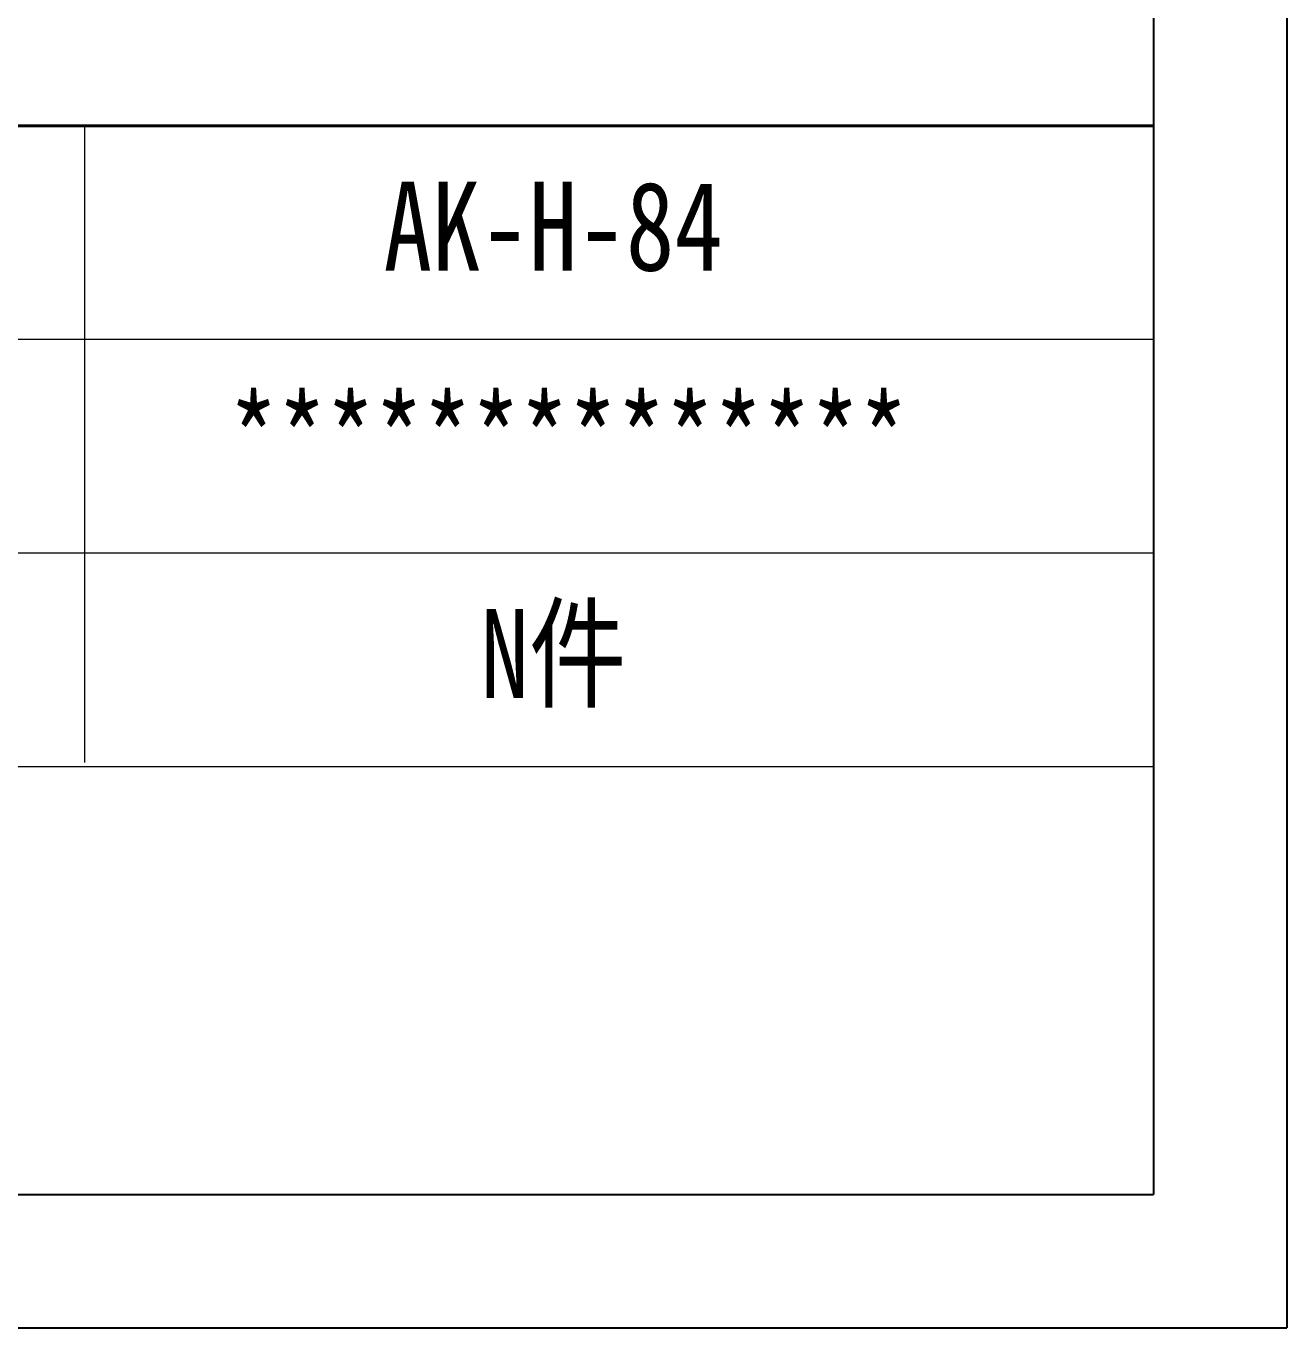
# Model space of a CAD drawing. Header units: inches. Extents: x 1631 to 3663, y 1126 to 1454.
# Drawn here: x 3506.44 to 3524.54, y 1125.66 to 1144.35 of the extents above; entities that cross this region are included whole.
import ezdxf

# ---------------------------------------------------------------- set-up
doc = ezdxf.new("R2010")
doc.units = ezdxf.units.IN
doc.header["$LTSCALE"] = 15
doc.layers.add('文字', color=81, linetype='Continuous')
doc.layers.add('粗实线', color=7, linetype='Continuous', lineweight=30)
doc.layers.add('细实线', color=3, linetype='Continuous', lineweight=9)
doc.styles.add('宋体', font='', dxfattribs={"width": 0.8, "height": 3.5})
doc.styles.get('宋体').set_extended_font_data('SimSun')

msp = doc.modelspace()

# ---------------------------------------------------------------- linework, layer by layer
for p, q in [((3524.541, 1206.198), (3524.541, 1125.657)), ((3522.624, 1204.28), (3522.624, 1127.574)), ((3413.581, 1127.574), (3522.624, 1127.574)), ((3410.633, 1125.657), (3524.541, 1125.657))]:
    msp.add_line(p, q)
at = {"layer": '粗实线', "color": 7, "lineweight": 40}
msp.add_line((3522.624, 1142.915), (3476.6, 1142.915), dxfattribs=at)
at = {"layer": '细实线', "color": 7}
for p, q in [((3507.283, 1142.915), (3507.283, 1133.775)), ((3522.624, 1139.847), (3499.612, 1139.847)), ((3522.624, 1136.779), (3499.612, 1136.779)), ((3522.624, 1133.711), (3453.588, 1133.711))]:
    msp.add_line(p, q, dxfattribs=at)

# ---------------------------------------------------------------- texts
at = {"layer": '文字', "color": 0, "char_height": 1.15059, "width": 13.3021, "attachment_point": 1, "style": '宋体'}
for s, insert in [('{\\H1.111x;AK-H-84}', (3511.576, 1142.114)), ('{\\H1.111x;**************}', (3509.362, 1139.046)), ('{\\H1.111x;N件}', (3512.967, 1135.978))]:
    msp.add_mtext(s, dxfattribs=dict(at, insert=insert))

doc.saveas('drawing.dxf')
